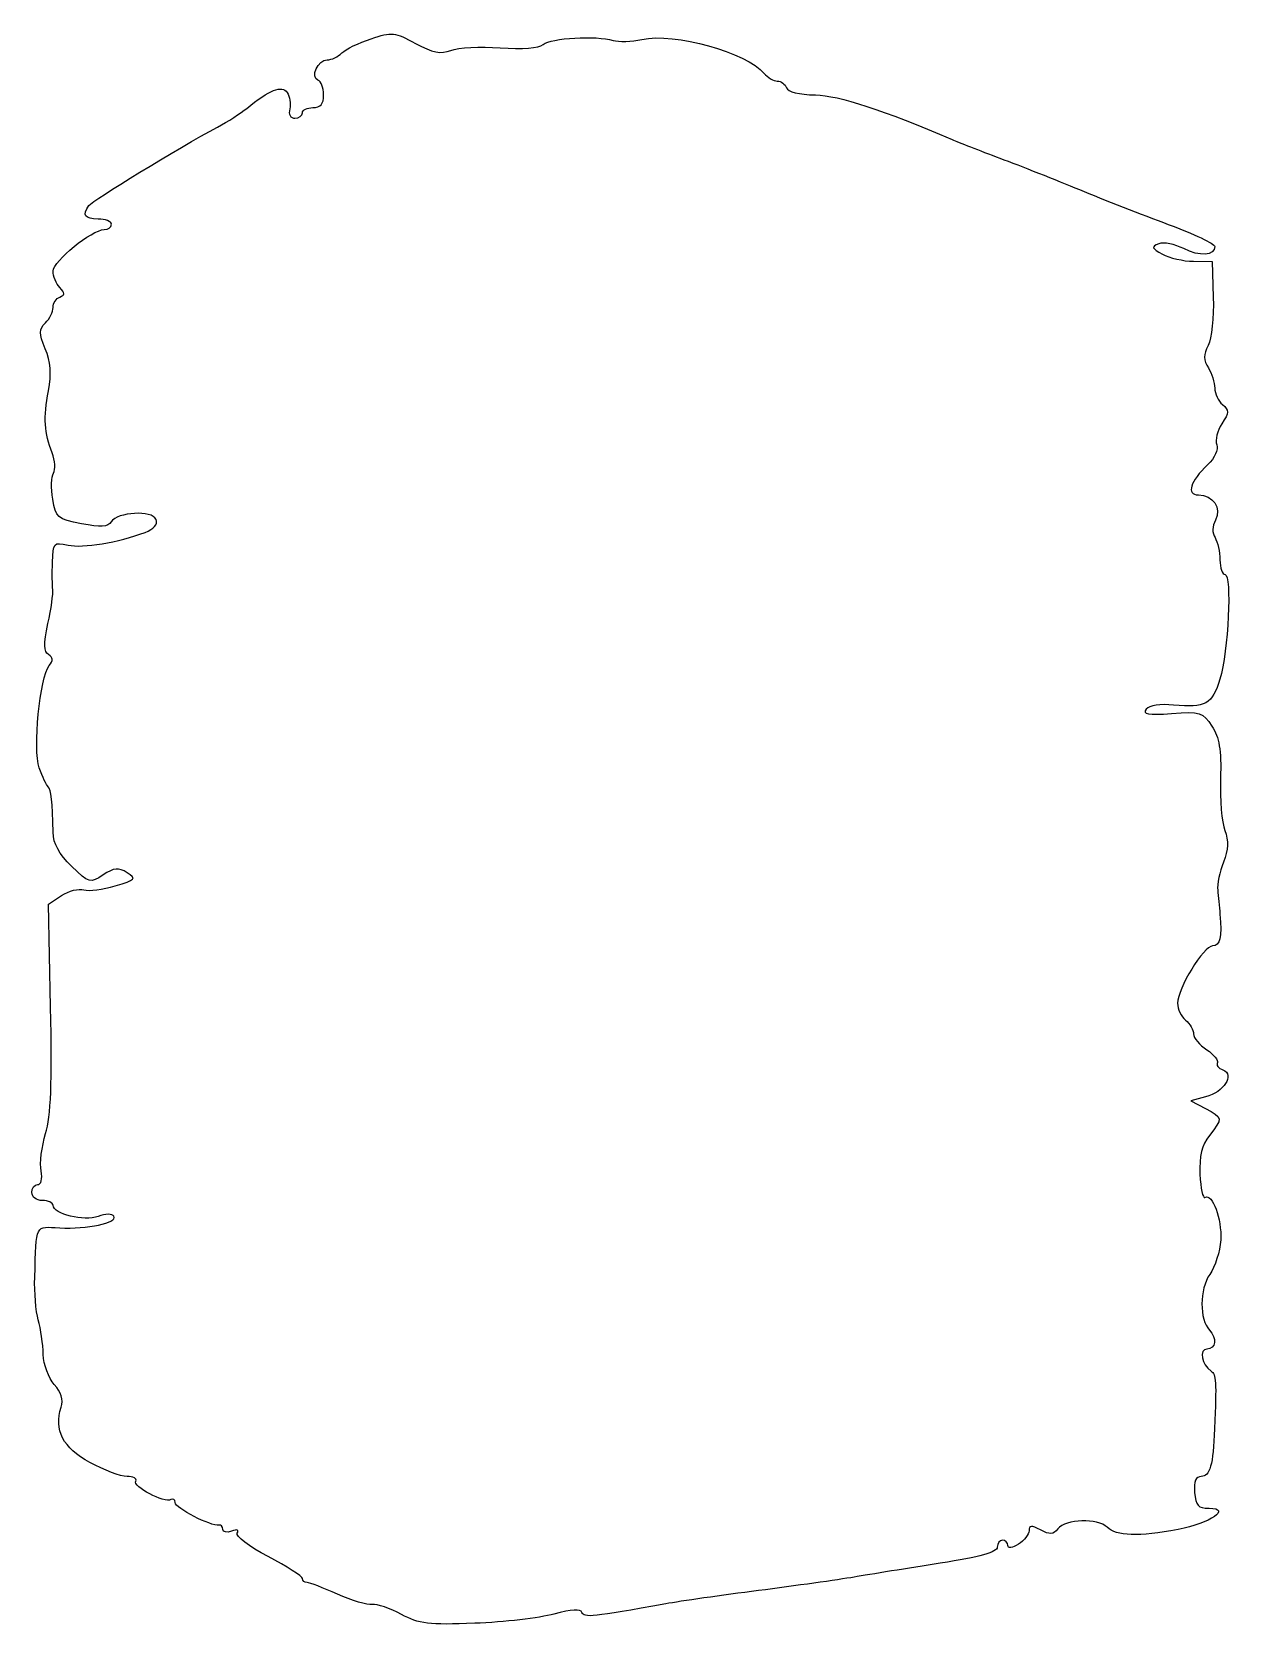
# Model space of a CAD drawing. Header units: centimetres. Extents: x -4.2 to 4.4, y -5.7 to 5.7.
import ezdxf

# ---------------------------------------------------------------- set-up
doc = ezdxf.new("R2010")
doc.units = ezdxf.units.CM
doc.header["$MEASUREMENT"] = 0
doc.layers.add('Layer 1', color=7, linetype='Continuous')

msp = doc.modelspace()

# ---------------------------------------------------------------- linework, layer by layer
at = {"layer": 'Layer 1', "color": 43, "lineweight": 25}
msp.add_open_spline([(-0.44749, -5.60926), (-0.32061, -5.57438), (-0.25688, -5.57081), (-0.2478, -5.59807), (-0.2478, -5.59807), (-0.23468, -5.63742), (-0.17262, -5.63101), (0.3489, -5.5364), (0.3489, -5.5364), (0.45284, -5.51754), (0.7505, -5.47501), (1.01036, -5.44187), (1.01036, -5.44187), (1.27022, -5.40874), (1.57638, -5.36565), (1.69072, -5.34612), (1.69072, -5.34612), (1.80506, -5.32659), (2.08145, -5.28205), (2.30493, -5.24715), (2.30493, -5.24715), (2.58749, -5.20302), (2.71125, -5.16828), (2.71125, -5.1331), (2.71125, -5.1331), (2.71125, -5.10528), (2.72826, -5.08251), (2.74905, -5.08251), (2.74905, -5.08251), (2.76984, -5.08251), (2.78685, -5.09966), (2.78685, -5.12063), (2.78685, -5.12063), (2.78685, -5.14323), (2.81763, -5.13952), (2.86244, -5.11154), (2.86244, -5.11154), (2.90402, -5.08557), (2.93804, -5.04231), (2.93804, -5.0154), (2.93804, -5.0154), (2.93804, -4.97689), (2.95553, -4.97582), (3.02009, -5.01038), (3.02009, -5.01038), (3.08482, -5.04502), (3.11075, -5.04331), (3.14293, -5.00226), (3.14293, -5.00226), (3.19794, -4.93209), (3.42836, -4.92488), (3.49473, -4.99126), (3.49473, -4.99126), (3.5579, -5.05443), (3.72049, -5.05925), (3.99999, -5.00624), (3.99999, -5.00624), (4.2294, -4.96273), (4.38608, -4.85574), (4.22039, -4.85574), (4.22039, -4.85574), (4.14245, -4.85574), (4.12432, -4.83582), (4.1172, -4.74235), (4.1172, -4.74235), (4.11115, -4.66301), (4.12555, -4.62896), (4.16513, -4.62896), (4.16513, -4.62896), (4.22708, -4.62896), (4.24969, -4.54804), (4.26015, -4.28878), (4.26015, -4.28878), (4.27378, -3.95097), (4.27082, -3.90244), (4.23506, -3.87846), (4.23506, -3.87846), (4.16736, -3.83307), (4.14632, -3.72181), (4.20543, -3.72181), (4.20543, -3.72181), (4.26881, -3.72181), (4.27932, -3.64191), (4.22331, -3.5859), (4.22331, -3.5859), (4.15111, -3.51371), (4.15214, -3.29237), (4.22514, -3.18984), (4.22514, -3.18984), (4.26353, -3.13593), (4.29878, -3.02521), (4.30347, -2.9438), (4.30347, -2.9438), (4.31206, -2.79491), (4.24331, -2.60876), (4.19155, -2.64075), (4.19155, -2.64075), (4.17626, -2.6502), (4.16019, -2.57631), (4.15586, -2.47655), (4.15586, -2.47655), (4.15009, -2.34389), (4.16822, -2.26943), (4.22336, -2.19933), (4.22336, -2.19933), (4.31969, -2.07687), (4.31893, -2.07174), (4.19481, -2.00648), (4.19481, -2.00648), (4.19481, -2.00648), (4.09087, -1.95183), (4.09087, -1.95183), (4.09087, -1.95183), (4.09087, -1.95183), (4.19581, -1.92533), (4.19581, -1.92533), (4.19581, -1.92533), (4.32511, -1.89268), (4.40638, -1.76626), (4.3195, -1.73292), (4.3195, -1.73292), (4.28754, -1.72066), (4.26965, -1.69726), (4.27975, -1.68092), (4.27975, -1.68092), (4.28985, -1.66458), (4.25573, -1.62345), (4.20394, -1.58952), (4.20394, -1.58952), (4.15215, -1.55558), (4.10977, -1.50478), (4.10977, -1.47662), (4.10977, -1.47662), (4.10977, -1.44846), (4.08426, -1.40425), (4.05307, -1.37837), (4.05307, -1.37837), (4.02189, -1.35249), (3.99638, -1.29816), (3.99638, -1.25763), (3.99638, -1.25763), (3.99638, -1.15335), (4.18201, -0.8492), (4.24565, -0.8492), (4.24565, -0.8492), (4.30003, -0.8492), (4.31397, -0.78901), (4.29815, -0.62241), (4.29815, -0.62241), (4.29322, -0.57044), (4.28589, -0.4939), (4.28186, -0.45232), (4.28186, -0.45232), (4.27783, -0.41074), (4.29636, -0.32089), (4.32303, -0.25264), (4.32303, -0.25264), (4.35807, -0.16298), (4.36081, -0.10037), (4.33291, -0.02699), (4.33291, -0.02699), (4.31167, 0.02887), (4.29782, 0.19515), (4.30212, 0.34253), (4.30212, 0.34253), (4.30813, 0.54829), (4.29386, 0.63503), (4.24066, 0.71623), (4.24066, 0.71623), (4.17553, 0.81563), (4.15827, 0.82103), (3.95287, 0.80617), (3.95287, 0.80617), (3.78466, 0.794), (3.74312, 0.80091), (3.7724, 0.83619), (3.7724, 0.83619), (3.79531, 0.86379), (3.87311, 0.87598), (3.96805, 0.86684), (3.96805, 0.86684), (4.19538, 0.84494), (4.24358, 0.87181), (4.29816, 1.05085), (4.29816, 1.05085), (4.35752, 1.24559), (4.38428, 1.79664), (4.33437, 1.79664), (4.33437, 1.79664), (4.31477, 1.79664), (4.29848, 1.84341), (4.29816, 1.90058), (4.29816, 1.90058), (4.29787, 1.95775), (4.28202, 2.02912), (4.263, 2.05918), (4.263, 2.05918), (4.24173, 2.0928), (4.24296, 2.14102), (4.2662, 2.18444), (4.2662, 2.18444), (4.312, 2.27003), (4.24824, 2.3636), (4.14411, 2.3636), (4.14411, 2.3636), (4.05618, 2.3636), (4.08625, 2.46106), (4.21052, 2.57879), (4.21052, 2.57879), (4.26254, 2.62808), (4.28882, 2.68567), (4.27533, 2.72082), (4.27533, 2.72082), (4.26285, 2.75334), (4.27939, 2.82078), (4.31209, 2.87069), (4.31209, 2.87069), (4.36413, 2.95011), (4.36465, 2.96715), (4.31625, 3.00732), (4.31625, 3.00732), (4.28584, 3.03256), (4.26095, 3.08538), (4.26095, 3.12469), (4.26095, 3.12469), (4.26095, 3.164), (4.24051, 3.22891), (4.21552, 3.26892), (4.21552, 3.26892), (4.18065, 3.32477), (4.18036, 3.36197), (4.2143, 3.42905), (4.2143, 3.42905), (4.23862, 3.47711), (4.25481, 3.63118), (4.25028, 3.77144), (4.25028, 3.77144), (4.25028, 3.77144), (4.24204, 4.02645), (4.24204, 4.02645), (4.24204, 4.02645), (4.24204, 4.02645), (4.10975, 4.02791), (4.10975, 4.02791), (4.10975, 4.02791), (4.03699, 4.02871), (3.93719, 4.0517), (3.88798, 4.07898), (3.88798, 4.07898), (3.81093, 4.1217), (3.80732, 4.13198), (3.86202, 4.15297), (3.86202, 4.15297), (3.89696, 4.16638), (3.97703, 4.15072), (4.03996, 4.11818), (4.03996, 4.11818), (4.15273, 4.05986), (4.26094, 4.06755), (4.26094, 4.13388), (4.26094, 4.13388), (4.26094, 4.15256), (4.11211, 4.22322), (3.93021, 4.2909), (3.93021, 4.2909), (3.74831, 4.35858), (3.46341, 4.47004), (3.2971, 4.53859), (3.2971, 4.53859), (3.13079, 4.60714), (2.87566, 4.708), (2.73013, 4.76272), (2.73013, 4.76272), (2.58461, 4.81744), (2.43153, 4.87687), (2.38995, 4.89478), (2.38995, 4.89478), (1.90319, 5.10446), (1.58167, 5.20951), (1.41553, 5.21314), (1.41553, 5.21314), (1.29954, 5.21567), (1.21832, 5.23587), (1.20876, 5.26456), (1.20876, 5.26456), (1.2001, 5.29055), (1.17101, 5.31181), (1.1441, 5.31181), (1.1441, 5.31181), (1.11719, 5.31181), (1.0743, 5.33697), (1.04878, 5.36772), (1.04878, 5.36772), (0.92552, 5.51624), (0.40982, 5.65904), (0.17879, 5.60862), (0.17879, 5.60862), (0.10603, 5.59274), (0.01357, 5.58965), (-0.02668, 5.60175), (-0.02668, 5.60175), (-0.14553, 5.63748), (-0.46937, 5.61879), (-0.52452, 5.57303), (-0.52452, 5.57303), (-0.55625, 5.5467), (-0.67212, 5.53751), (-0.83146, 5.54869), (-0.83146, 5.54869), (-0.97224, 5.55857), (-1.12995, 5.55046), (-1.18192, 5.53067), (-1.18192, 5.53067), (-1.25571, 5.50258), (-1.31096, 5.51347), (-1.43408, 5.58037), (-1.43408, 5.58037), (-1.58086, 5.66014), (-1.60272, 5.66242), (-1.75091, 5.61352), (-1.75091, 5.61352), (-1.83845, 5.58463), (-1.93213, 5.53894), (-1.95908, 5.51199), (-1.95908, 5.51199), (-1.98603, 5.48504), (-2.03298, 5.46299), (-2.06343, 5.46299), (-2.06343, 5.46299), (-2.12948, 5.46299), (-2.18638, 5.33794), (-2.12903, 5.31882), (-2.12903, 5.31882), (-2.10705, 5.31149), (-2.08907, 5.26439), (-2.08907, 5.21416), (-2.08907, 5.21416), (-2.08907, 5.14801), (-2.10992, 5.12282), (-2.16467, 5.12282), (-2.16467, 5.12282), (-2.20625, 5.12282), (-2.24026, 5.10581), (-2.24026, 5.08502), (-2.24026, 5.08502), (-2.24026, 5.06423), (-2.26418, 5.04722), (-2.29342, 5.04722), (-2.29342, 5.04722), (-2.32489, 5.04722), (-2.34011, 5.07421), (-2.33073, 5.11337), (-2.33073, 5.11337), (-2.32201, 5.14975), (-2.32983, 5.20234), (-2.3481, 5.23025), (-2.3481, 5.23025), (-2.38412, 5.28526), (-2.47715, 5.24892), (-2.63714, 5.11735), (-2.63714, 5.11735), (-2.67872, 5.08316), (-2.77227, 5.02326), (-2.84503, 4.98424), (-2.84503, 4.98424), (-3.12353, 4.8349), (-3.73452, 4.46156), (-3.76104, 4.42454), (-3.76104, 4.42454), (-3.81033, 4.35572), (-3.79202, 4.32907), (-3.69547, 4.32907), (-3.69547, 4.32907), (-3.6435, 4.32907), (-3.60098, 4.31206), (-3.60098, 4.29127), (-3.60098, 4.29127), (-3.60098, 4.27048), (-3.62394, 4.25347), (-3.652, 4.25347), (-3.652, 4.25347), (-3.7399, 4.25347), (-4.01675, 4.02952), (-4.01675, 3.95841), (-4.01675, 3.95841), (-4.01675, 3.92112), (-3.99549, 3.86807), (-3.9695, 3.84053), (-3.9695, 3.84053), (-3.9317, 3.80046), (-3.9317, 3.78698), (-3.9695, 3.77312), (-3.9695, 3.77312), (-3.99548, 3.76359), (-4.01675, 3.73049), (-4.01675, 3.69955), (-4.01675, 3.69955), (-4.01675, 3.66861), (-4.04129, 3.61876), (-4.07129, 3.58876), (-4.07129, 3.58876), (-4.11864, 3.54141), (-4.11872, 3.51721), (-4.07193, 3.4052), (-4.07193, 3.4052), (-4.03276, 3.31145), (-4.02679, 3.22923), (-4.05011, 3.10443), (-4.05011, 3.10443), (-4.08598, 2.91244), (-4.07963, 2.80654), (-4.02365, 2.6628), (-4.02365, 2.6628), (-4.00273, 2.60909), (-3.99833, 2.54458), (-4.01387, 2.51943), (-4.01387, 2.51943), (-4.02941, 2.49429), (-4.03198, 2.41066), (-4.01957, 2.3336), (-4.01957, 2.3336), (-3.99824, 2.20106), (-3.98718, 2.19158), (-3.81494, 2.15825), (-3.81494, 2.15825), (-3.67748, 2.13165), (-3.62559, 2.13477), (-3.60321, 2.17098), (-3.60321, 2.17098), (-3.55908, 2.24238), (-3.30915, 2.2566), (-3.28328, 2.18917), (-3.28328, 2.18917), (-3.26977, 2.15398), (-3.29758, 2.12094), (-3.36099, 2.09683), (-3.36099, 2.09683), (-3.55137, 2.02445), (-3.80378, 1.98263), (-3.90977, 2.00591), (-3.90977, 2.00591), (-4.01218, 2.0284), (-4.01695, 2.02322), (-4.02123, 1.88466), (-4.02123, 1.88466), (-4.02369, 1.80505), (-4.02261, 1.71716), (-4.01882, 1.68935), (-4.01882, 1.68935), (-4.01503, 1.66154), (-4.03047, 1.55227), (-4.05315, 1.44652), (-4.05315, 1.44652), (-4.08468, 1.29949), (-4.0836, 1.2476), (-4.04855, 1.22594), (-4.04855, 1.22594), (-4.01533, 1.20541), (-4.01396, 1.18382), (-4.04357, 1.14749), (-4.04357, 1.14749), (-4.11178, 1.0638), (-4.16187, 0.55149), (-4.11476, 0.41941), (-4.11476, 0.41941), (-4.09204, 0.35572), (-4.0639, 0.2951), (-4.05223, 0.28471), (-4.05223, 0.28471), (-4.03096, 0.26576), (-4.0213, 0.17795), (-4.01655, -0.03994), (-4.01655, -0.03994), (-4.01478, -0.12113), (-3.97469, -0.19481), (-3.88498, -0.28176), (-3.88498, -0.28176), (-3.75937, -0.4035), (-3.75342, -0.40515), (-3.66, -0.34395), (-3.66, -0.34395), (-3.5812, -0.29232), (-3.55065, -0.28944), (-3.48913, -0.32786), (-3.48913, -0.32786), (-3.41989, -0.3711), (-3.42629, -0.37824), (-3.57374, -0.42212), (-3.57374, -0.42212), (-3.66148, -0.44823), (-3.76226, -0.46056), (-3.79769, -0.44952), (-3.79769, -0.44952), (-3.83312, -0.43848), (-3.90415, -0.45699), (-3.95553, -0.49065), (-3.95553, -0.49065), (-3.95553, -0.49065), (-4.04894, -0.55186), (-4.04894, -0.55186), (-4.04894, -0.55186), (-4.04894, -0.55186), (-4.03401, -1.28428), (-4.03401, -1.28428), (-4.03401, -1.28428), (-4.02297, -1.82605), (-4.03232, -2.06071), (-4.06997, -2.18578), (-4.06997, -2.18578), (-4.09796, -2.27877), (-4.11246, -2.39879), (-4.10219, -2.45249), (-4.10219, -2.45249), (-4.09114, -2.51032), (-4.10073, -2.55012), (-4.12573, -2.55012), (-4.12573, -2.55012), (-4.14894, -2.55012), (-4.16793, -2.57563), (-4.16793, -2.60682), (-4.16793, -2.60682), (-4.16793, -2.63832), (-4.13433, -2.66352), (-4.09234, -2.66352), (-4.09234, -2.66352), (-4.05076, -2.66352), (-4.01674, -2.67887), (-4.01674, -2.69762), (-4.01674, -2.69762), (-4.01674, -2.75907), (-3.79342, -2.81416), (-3.69539, -2.77688), (-3.69539, -2.77688), (-3.64291, -2.75693), (-3.59485, -2.75624), (-3.58308, -2.77528), (-3.58308, -2.77528), (-3.55463, -2.82131), (-3.77568, -2.86875), (-3.9695, -2.85821), (-3.9695, -2.85821), (-4.14755, -2.84853), (-4.1343, -2.82219), (-4.14733, -3.21158), (-4.14733, -3.21158), (-4.15081, -3.31552), (-4.1395, -3.45159), (-4.12218, -3.51396), (-4.12218, -3.51396), (-4.10487, -3.57633), (-4.08881, -3.68688), (-4.0865, -3.75964), (-4.0865, -3.75964), (-4.08417, -3.83301), (-4.04927, -3.92838), (-4.00815, -3.97376), (-4.00815, -3.97376), (-3.95858, -4.02848), (-3.94239, -4.08198), (-3.95929, -4.13525), (-3.95929, -4.13525), (-4.01151, -4.29978), (-3.94644, -4.4251), (-3.75458, -4.52952), (-3.75458, -4.52952), (-3.65407, -4.58422), (-3.53486, -4.62898), (-3.48968, -4.62898), (-3.48968, -4.62898), (-3.44449, -4.62898), (-3.41679, -4.64398), (-3.42812, -4.66231), (-3.42812, -4.66231), (-3.45196, -4.70089), (-3.22197, -4.82179), (-3.17727, -4.79417), (-3.17727, -4.79417), (-3.16084, -4.78401), (-3.14739, -4.79349), (-3.14739, -4.81523), (-3.14739, -4.81523), (-3.14739, -4.85439), (-2.89008, -4.98622), (-2.83556, -4.975), (-2.83556, -4.975), (-2.81997, -4.97179), (-2.80721, -4.98564), (-2.80721, -5.00577), (-2.80721, -5.00577), (-2.80721, -5.02591), (-2.7789, -5.03152), (-2.74431, -5.01825), (-2.74431, -5.01825), (-2.70617, -5.00361), (-2.69082, -5.00934), (-2.70532, -5.03279), (-2.70532, -5.03279), (-2.71855, -5.0542), (-2.62009, -5.1286), (-2.48473, -5.19945), (-2.48473, -5.19945), (-2.35026, -5.26984), (-2.24024, -5.34038), (-2.24024, -5.35619), (-2.24024, -5.35619), (-2.24024, -5.372), (-2.22539, -5.38494), (-2.20725, -5.38494), (-2.20725, -5.38494), (-2.1891, -5.38494), (-2.0913, -5.42233), (-1.98991, -5.46803), (-1.98991, -5.46803), (-1.88852, -5.51373), (-1.77727, -5.54693), (-1.74269, -5.5418), (-1.74269, -5.5418), (-1.7081, -5.53667), (-1.61455, -5.56795), (-1.5348, -5.61129), (-1.5348, -5.61129), (-1.40863, -5.67986), (-1.34071, -5.68818), (-1.01182, -5.67532), (-1.01182, -5.67532), (-0.80393, -5.66719), (-0.54999, -5.63748), (-0.4475, -5.6093), (-0.4475, -5.6093), (-0.4475, -5.6093), (-0.4475, -5.6093), (-0.4475, -5.6093), (-0.4475, -5.6093), (-0.4475, -5.6093), (-0.44749, -5.60926), (-0.44749, -5.60926)], degree=3, knots=[0, 0, 0, 0, 0.00625, 0.00625, 0.00625, 0.00625, 0.0125, 0.0125, 0.0125, 0.0125, 0.01875, 0.01875, 0.01875, 0.01875, 0.025, 0.025, 0.025, 0.025, 0.03125, 0.03125, 0.03125, 0.03125, 0.0375, 0.0375, 0.0375, 0.0375, 0.04375, 0.04375, 0.04375, 0.04375, 0.05, 0.05, 0.05, 0.05, 0.05625, 0.05625, 0.05625, 0.05625, 0.0625, 0.0625, 0.0625, 0.0625, 0.06875, 0.06875, 0.06875, 0.06875, 0.075, 0.075, 0.075, 0.075, 0.08125, 0.08125, 0.08125, 0.08125, 0.0875, 0.0875, 0.0875, 0.0875, 0.09375, 0.09375, 0.09375, 0.09375, 0.1, 0.1, 0.1, 0.1, 0.10625, 0.10625, 0.10625, 0.10625, 0.1125, 0.1125, 0.1125, 0.1125, 0.11875, 0.11875, 0.11875, 0.11875, 0.125, 0.125, 0.125, 0.125, 0.13125, 0.13125, 0.13125, 0.13125, 0.1375, 0.1375, 0.1375, 0.1375, 0.14375, 0.14375, 0.14375, 0.14375, 0.15, 0.15, 0.15, 0.15, 0.15625, 0.15625, 0.15625, 0.15625, 0.1625, 0.1625, 0.1625, 0.1625, 0.16875, 0.16875, 0.16875, 0.16875, 0.175, 0.175, 0.175, 0.175, 0.18125, 0.18125, 0.18125, 0.18125, 0.1875, 0.1875, 0.1875, 0.1875, 0.19375, 0.19375, 0.19375, 0.19375, 0.2, 0.2, 0.2, 0.2, 0.20625, 0.20625, 0.20625, 0.20625, 0.2125, 0.2125, 0.2125, 0.2125, 0.21875, 0.21875, 0.21875, 0.21875, 0.225, 0.225, 0.225, 0.225, 0.23125, 0.23125, 0.23125, 0.23125, 0.2375, 0.2375, 0.2375, 0.2375, 0.24375, 0.24375, 0.24375, 0.24375, 0.25, 0.25, 0.25, 0.25, 0.25625, 0.25625, 0.25625, 0.25625, 0.2625, 0.2625, 0.2625, 0.2625, 0.26875, 0.26875, 0.26875, 0.26875, 0.275, 0.275, 0.275, 0.275, 0.28125, 0.28125, 0.28125, 0.28125, 0.2875, 0.2875, 0.2875, 0.2875, 0.29375, 0.29375, 0.29375, 0.29375, 0.3, 0.3, 0.3, 0.3, 0.30625, 0.30625, 0.30625, 0.30625, 0.3125, 0.3125, 0.3125, 0.3125, 0.31875, 0.31875, 0.31875, 0.31875, 0.325, 0.325, 0.325, 0.325, 0.33125, 0.33125, 0.33125, 0.33125, 0.3375, 0.3375, 0.3375, 0.3375, 0.34375, 0.34375, 0.34375, 0.34375, 0.35, 0.35, 0.35, 0.35, 0.35625, 0.35625, 0.35625, 0.35625, 0.3625, 0.3625, 0.3625, 0.3625, 0.36875, 0.36875, 0.36875, 0.36875, 0.375, 0.375, 0.375, 0.375, 0.38125, 0.38125, 0.38125, 0.38125, 0.3875, 0.3875, 0.3875, 0.3875, 0.39375, 0.39375, 0.39375, 0.39375, 0.4, 0.4, 0.4, 0.4, 0.40625, 0.40625, 0.40625, 0.40625, 0.4125, 0.4125, 0.4125, 0.4125, 0.41875, 0.41875, 0.41875, 0.41875, 0.425, 0.425, 0.425, 0.425, 0.43125, 0.43125, 0.43125, 0.43125, 0.4375, 0.4375, 0.4375, 0.4375, 0.44375, 0.44375, 0.44375, 0.44375, 0.45, 0.45, 0.45, 0.45, 0.45625, 0.45625, 0.45625, 0.45625, 0.4625, 0.4625, 0.4625, 0.4625, 0.46875, 0.46875, 0.46875, 0.46875, 0.475, 0.475, 0.475, 0.475, 0.48125, 0.48125, 0.48125, 0.48125, 0.4875, 0.4875, 0.4875, 0.4875, 0.49375, 0.49375, 0.49375, 0.49375, 0.5, 0.5, 0.5, 0.5, 0.50625, 0.50625, 0.50625, 0.50625, 0.5125, 0.5125, 0.5125, 0.5125, 0.51875, 0.51875, 0.51875, 0.51875, 0.525, 0.525, 0.525, 0.525, 0.53125, 0.53125, 0.53125, 0.53125, 0.5375, 0.5375, 0.5375, 0.5375, 0.54375, 0.54375, 0.54375, 0.54375, 0.55, 0.55, 0.55, 0.55, 0.55625, 0.55625, 0.55625, 0.55625, 0.5625, 0.5625, 0.5625, 0.5625, 0.56875, 0.56875, 0.56875, 0.56875, 0.575, 0.575, 0.575, 0.575, 0.58125, 0.58125, 0.58125, 0.58125, 0.5875, 0.5875, 0.5875, 0.5875, 0.59375, 0.59375, 0.59375, 0.59375, 0.6, 0.6, 0.6, 0.6, 0.60625, 0.60625, 0.60625, 0.60625, 0.6125, 0.6125, 0.6125, 0.6125, 0.61875, 0.61875, 0.61875, 0.61875, 0.625, 0.625, 0.625, 0.625, 0.63125, 0.63125, 0.63125, 0.63125, 0.6375, 0.6375, 0.6375, 0.6375, 0.64375, 0.64375, 0.64375, 0.64375, 0.65, 0.65, 0.65, 0.65, 0.65625, 0.65625, 0.65625, 0.65625, 0.6625, 0.6625, 0.6625, 0.6625, 0.66875, 0.66875, 0.66875, 0.66875, 0.675, 0.675, 0.675, 0.675, 0.68125, 0.68125, 0.68125, 0.68125, 0.6875, 0.6875, 0.6875, 0.6875, 0.69375, 0.69375, 0.69375, 0.69375, 0.7, 0.7, 0.7, 0.7, 0.70625, 0.70625, 0.70625, 0.70625, 0.7125, 0.7125, 0.7125, 0.7125, 0.71875, 0.71875, 0.71875, 0.71875, 0.725, 0.725, 0.725, 0.725, 0.73125, 0.73125, 0.73125, 0.73125, 0.7375, 0.7375, 0.7375, 0.7375, 0.74375, 0.74375, 0.74375, 0.74375, 0.75, 0.75, 0.75, 0.75, 0.75625, 0.75625, 0.75625, 0.75625, 0.7625, 0.7625, 0.7625, 0.7625, 0.76875, 0.76875, 0.76875, 0.76875, 0.775, 0.775, 0.775, 0.775, 0.78125, 0.78125, 0.78125, 0.78125, 0.7875, 0.7875, 0.7875, 0.7875, 0.79375, 0.79375, 0.79375, 0.79375, 0.8, 0.8, 0.8, 0.8, 0.80625, 0.80625, 0.80625, 0.80625, 0.8125, 0.8125, 0.8125, 0.8125, 0.81875, 0.81875, 0.81875, 0.81875, 0.825, 0.825, 0.825, 0.825, 0.83125, 0.83125, 0.83125, 0.83125, 0.8375, 0.8375, 0.8375, 0.8375, 0.84375, 0.84375, 0.84375, 0.84375, 0.85, 0.85, 0.85, 0.85, 0.85625, 0.85625, 0.85625, 0.85625, 0.8625, 0.8625, 0.8625, 0.8625, 0.86875, 0.86875, 0.86875, 0.86875, 0.875, 0.875, 0.875, 0.875, 0.88125, 0.88125, 0.88125, 0.88125, 0.8875, 0.8875, 0.8875, 0.8875, 0.89375, 0.89375, 0.89375, 0.89375, 0.9, 0.9, 0.9, 0.9, 0.90625, 0.90625, 0.90625, 0.90625, 0.9125, 0.9125, 0.9125, 0.9125, 0.91875, 0.91875, 0.91875, 0.91875, 0.925, 0.925, 0.925, 0.925, 0.93125, 0.93125, 0.93125, 0.93125, 0.9375, 0.9375, 0.9375, 0.9375, 0.94375, 0.94375, 0.94375, 0.94375, 0.95, 0.95, 0.95, 0.95, 0.95625, 0.95625, 0.95625, 0.95625, 0.9625, 0.9625, 0.9625, 0.9625, 0.96875, 0.96875, 0.96875, 0.96875, 0.975, 0.975, 0.975, 0.975, 0.98125, 0.98125, 0.98125, 0.98125, 0.9875, 0.9875, 0.9875, 0.9875, 1, 1, 1, 1], dxfattribs=at)

doc.saveas('drawing.dxf')
